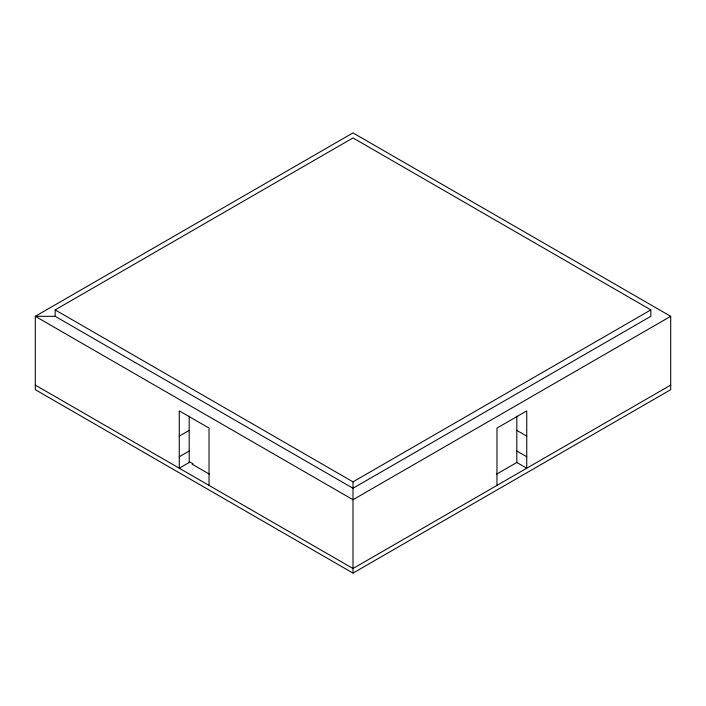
<?xml version="1.0" encoding="UTF-8"?>
<svg xmlns="http://www.w3.org/2000/svg" width="706" height="706" viewBox="0 0 706 706"><rect width="100%" height="100%" fill="white"/><g stroke="black" fill="none" stroke-linecap="round" stroke-linejoin="round"><path stroke-width="1.06" d="M55.156 316.314L55.156 309.899L353 137.935L650.844 309.899L650.844 316.314L353 488.27L55.156 316.314L35.3 316.314L35.3 389.686L353 573.104L670.7 389.686L670.7 316.314L353 132.896L35.3 316.314L353 499.733L670.7 316.314M179.262 436.114L189.19 430.378M179.262 456.747L189.19 451.019M55.156 309.899L353 481.854L650.844 309.899M496.336 474.3L516.81 462.483L526.747 468.21L526.747 410.892L496.962 428.092L496.962 485.41M670.7 385.097L353 568.524L35.3 385.097M516.81 430.378L526.747 436.114M516.81 451.019L526.747 456.747M209.32 474.105L192.164 464.204L192.959 463.745L189.985 462.024L179.262 468.21L179.262 410.892L209.038 428.092L209.038 485.41M516.81 416.125L516.81 462.483M353 481.854L353 573.104M189.19 416.125L189.19 462.483"/></g></svg>
